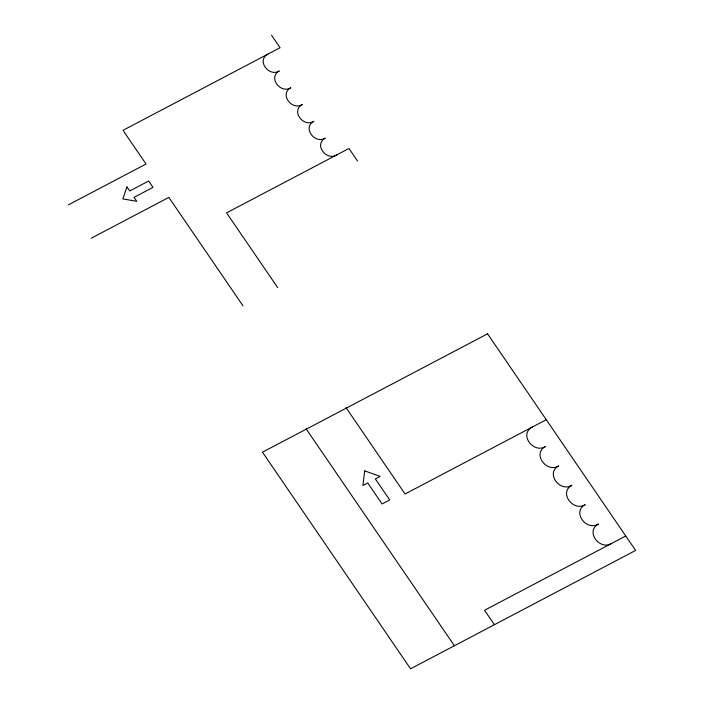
<?xml version="1.0" encoding="UTF-8"?>
<svg xmlns="http://www.w3.org/2000/svg" width="704" height="704" viewBox="0 0 704 704"><rect width="100%" height="100%" fill="white"/><g stroke="black" fill="none" stroke-linecap="round" stroke-linejoin="round"><path stroke-width="1.06" d="M336.75 154.915C326.515 161.401 313.491 144.47 325.266 138.116C315.031 144.61 302.016 127.679 313.79 121.326C303.538 127.811 290.541 110.88 302.306 104.526C292.054 111.012 279.057 94.09 290.822 87.727C280.588 94.222 267.573 77.29 279.338 70.937C269.095 77.422 256.098 60.491 267.863 54.138M611.67 543.409C599.852 550.898 584.839 531.362 598.418 524.031C586.608 531.511 571.586 511.984 585.174 504.645C573.346 512.134 558.342 492.598 571.921 485.267C560.102 492.747 545.098 473.22 558.677 465.89C546.867 473.378 531.846 453.842 545.424 446.512C533.614 453.992 518.593 434.456 532.18 427.126M68.367 204.873L146.045 164.023L123.006 130.319L280.078 47.714L271.524 35.2M91.177 238.242L168.863 197.393L243.003 305.853M546.278 419.716L405.055 493.988L346.086 407.722M625.759 535.99L484.546 610.262L494.41 624.703M357.518 161.005L348.964 148.491L226.574 212.854L277.684 287.619M306.073 428.762L454.406 645.744M364.69 470.906L362.903 485.47L367.734 482.926L382.105 503.95L389.726 499.946L375.355 478.922L380.178 476.379L364.69 470.906M126.958 186.947L122.857 198.898L136.805 201.353L134.059 197.331L152.988 187.378L148.641 181.016L129.712 190.978L126.958 186.947M487.564 333.828L262.495 452.197L410.564 668.8L635.633 550.431L487.564 333.828"/></g></svg>
